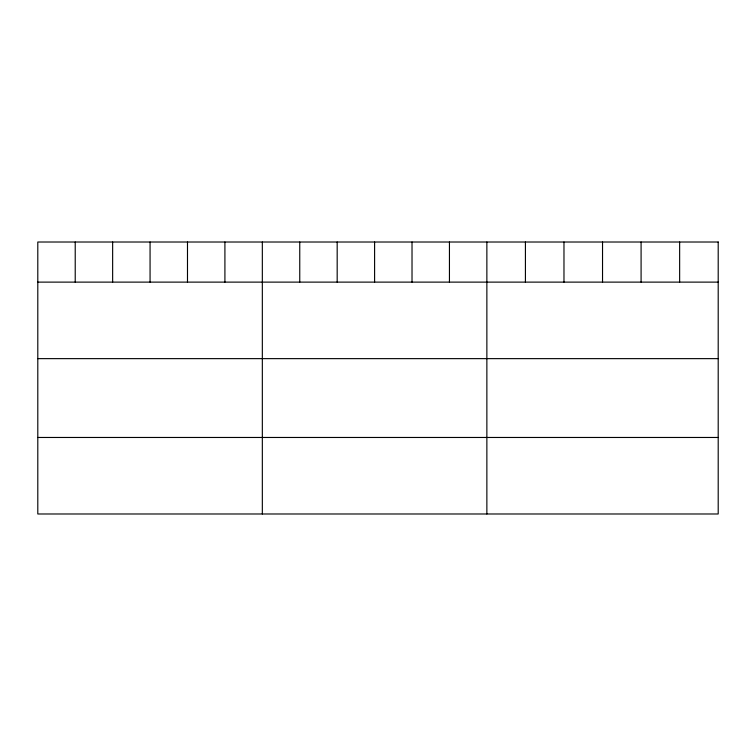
<?xml version="1.0" encoding="UTF-8"?>
<svg xmlns="http://www.w3.org/2000/svg" width="756" height="756" viewBox="0 0 756 756"><rect width="100%" height="100%" fill="white"/><g stroke="black" fill="none" stroke-linecap="round" stroke-linejoin="round"><path stroke-width="1.13" d="M37.8 282.12L718.2 282.12M37.8 358.637L718.2 358.637M37.8 437.469L718.2 437.469M679.644 242.014L679.644 282.12M641.088 242.014L641.088 282.12M602.532 242.014L602.532 282.12M563.976 242.014L563.976 282.12M525.42 242.014L525.42 282.12M486.864 242.014L486.864 513.986M449.442 242.014L449.442 282.12M412.02 242.014L412.02 282.12M374.598 242.014L374.598 282.12M337.176 242.014L337.176 282.12M299.754 242.014L299.754 282.12M262.332 242.014L262.332 513.986M224.91 242.014L224.91 282.12M187.488 242.014L187.488 282.12M150.066 242.014L150.066 282.12M112.644 242.014L112.644 282.12M75.222 242.014L75.222 282.12M718.2 242.014L37.8 242.014L37.8 513.986L718.2 513.986L718.2 242.014"/></g></svg>
